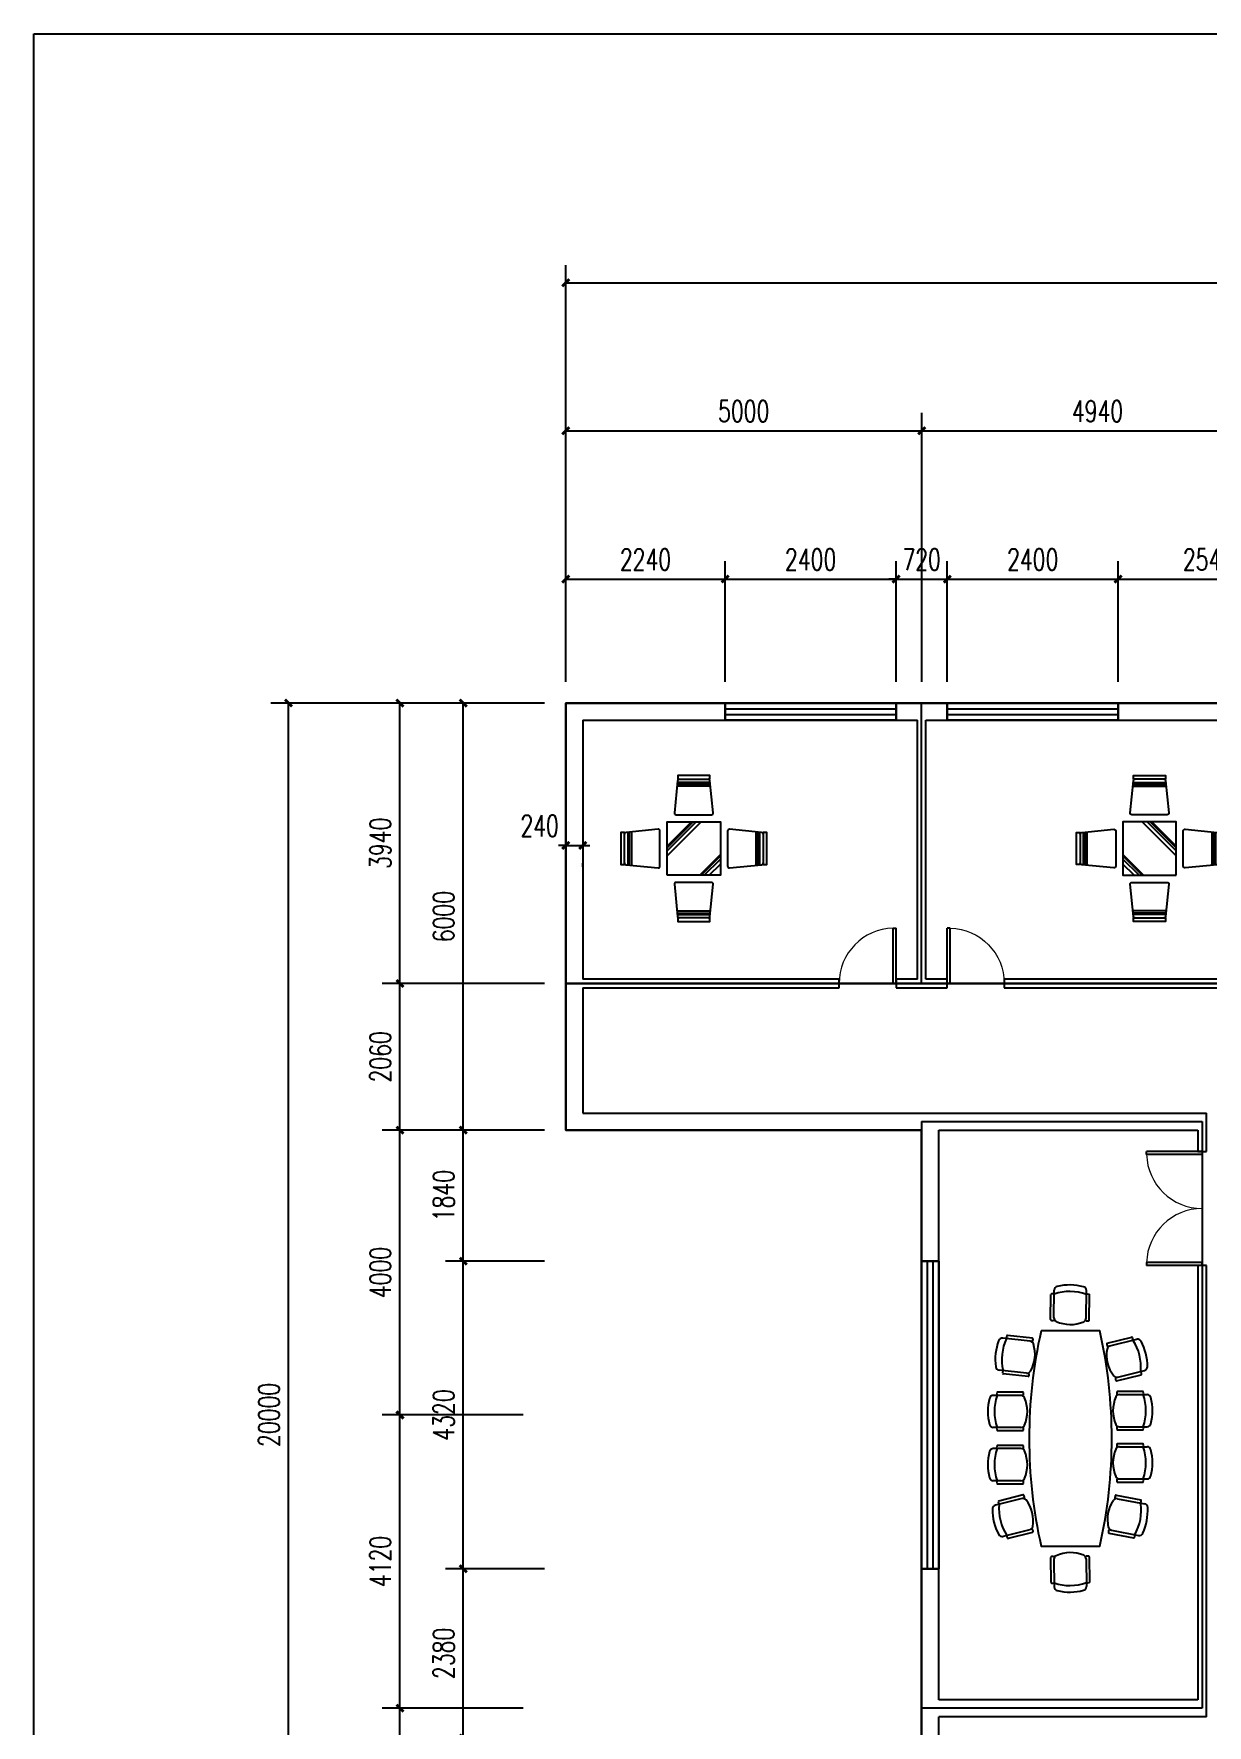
# Model space of a CAD drawing. Extents: x -76502 to 88679, y -12865 to 57615.
# Drawn here: x 17039 to 33523, y 33856 to 57615 of the extents above; entities that cross this region are included whole.
import ezdxf

# ---------------------------------------------------------------- set-up
doc = ezdxf.new("R2010")
doc.units = 0
doc.header["$LTSCALE"] = 1000
doc.header["$MEASUREMENT"] = 0
for name, color, linetype in [('edge', 180, 'Continuous'), ('GTV3_FOOTPRINT', 7, 'Continuous'), ('GTV3_OPENING', 7, 'Continuous'), ('GTV3_ZONE', 7, 'Continuous'), ('LVTRY', 6, 'Continuous'), ('PUB_DIM', 3, 'Continuous'), ('WALL', 9, 'Continuous'), ('WINDOW', 4, 'Continuous')]:
    doc.layers.add(name, color=color, linetype=linetype)
doc.styles.add('_TCH_DIM_T3', font='SIMPLEX', dxfattribs={"width": 0.705882, "bigfont": 'GBCBIG'})
doc.dimstyles.new('_TCH_ARCH&&100', dxfattribs={"dimtxt": 297.5, "dimasz": 100, "dimexe": 250, "dimexo": 300, "dimgap": 126.25, "dimtad": 1, "dimdec": 0, "dimtxsty": '_TCH_DIM_T3', "dimblk": 'ARCHTICK', "dimcen": 2.5, "dimclrt": 7, "dimazin": 2, "dimtfac": 1, "dimtdec": 0, "dimtix": 1, "dimtmove": 2, "dimatfit": 3, "dimfxl": 100})

# ---------------------------------------------------------------- blocks, each defined once
blk = doc.blocks.new('_ArchTick')
at = {"color": 0, "linetype": 'ByBlock', "const_width": 0.4}
blk.add_lwpolyline([(-0.5, -0.5), (0.5, 0.5)], dxfattribs=at)
blk = doc.blocks.new('*D204')
at = {"layer": 'Defpoints', "color": 0, "transparency": 16777216}
for p in [(23072, 48214), (24512, 48214), (24512, 42214)]:
    blk.add_point(p, dxfattribs=at)
at = {"layer": 'PUB_DIM', "color": 0, "lineweight": -2, "transparency": 16777216}
for p, q in [((24212, 48214), (22822, 48214)), ((23072, 42214), (23072, 48214)), ((24212, 42214), (22822, 42214))]:
    blk.add_line(p, q, dxfattribs=at)
at = {"layer": 'PUB_DIM', "color": 0, "lineweight": -2, "transparency": 16777216, "xscale": 100, "yscale": 100, "zscale": 100}
for p, rotation in [((23072, 48214), 90), ((23072, 42214), 270)]:
    blk.add_blockref('_ArchTick', p, dxfattribs=dict(at, rotation=rotation))
at = {"layer": 'PUB_DIM', "color": 7, "transparency": 16777216, "insert": (22797, 45214), "char_height": 297.5, "attachment_point": 5, "rotation": 90, "style": '_TCH_DIM_T3'}
blk.add_mtext('\\A1;6000', dxfattribs=at)
blk = doc.blocks.new('*D205')
at = {"layer": 'Defpoints', "color": 0, "transparency": 16777216}
for p in [(23072, 42214), (24512, 42214), (24512, 40373)]:
    blk.add_point(p, dxfattribs=at)
at = {"layer": 'PUB_DIM', "color": 0, "lineweight": -2, "transparency": 16777216}
for p, q in [((24212, 42214), (22822, 42214)), ((23072, 40373), (23072, 42214)), ((24212, 40373), (22822, 40373))]:
    blk.add_line(p, q, dxfattribs=at)
at = {"layer": 'PUB_DIM', "color": 0, "lineweight": -2, "transparency": 16777216, "xscale": 100, "yscale": 100, "zscale": 100}
for p, rotation in [((23072, 42214), 90), ((23072, 40373), 270)]:
    blk.add_blockref('_ArchTick', p, dxfattribs=dict(at, rotation=rotation))
at = {"layer": 'PUB_DIM', "color": 7, "transparency": 16777216, "insert": (22797, 41294), "char_height": 297.5, "attachment_point": 5, "rotation": 90, "style": '_TCH_DIM_T3'}
blk.add_mtext('\\A1;1840', dxfattribs=at)
blk = doc.blocks.new('*D206')
at = {"layer": 'Defpoints', "color": 0, "transparency": 16777216}
for p in [(23072, 40373), (24512, 40373), (24512, 36053)]:
    blk.add_point(p, dxfattribs=at)
at = {"layer": 'PUB_DIM', "color": 0, "lineweight": -2, "transparency": 16777216}
for p, q in [((24212, 40373), (22822, 40373)), ((23072, 36053), (23072, 40373)), ((24212, 36053), (22822, 36053))]:
    blk.add_line(p, q, dxfattribs=at)
at = {"layer": 'PUB_DIM', "color": 0, "lineweight": -2, "transparency": 16777216, "xscale": 100, "yscale": 100, "zscale": 100}
for p, rotation in [((23072, 40373), 90), ((23072, 36053), 270)]:
    blk.add_blockref('_ArchTick', p, dxfattribs=dict(at, rotation=rotation))
at = {"layer": 'PUB_DIM', "color": 7, "transparency": 16777216, "insert": (22797, 38213), "char_height": 297.5, "attachment_point": 5, "rotation": 90, "style": '_TCH_DIM_T3'}
blk.add_mtext('\\A1;4320', dxfattribs=at)
blk = doc.blocks.new('*D207')
at = {"layer": 'Defpoints', "color": 0, "transparency": 16777216}
for p in [(23072, 36053), (24512, 36053), (24512, 33674)]:
    blk.add_point(p, dxfattribs=at)
at = {"layer": 'PUB_DIM', "color": 0, "lineweight": -2, "transparency": 16777216}
for p, q in [((24212, 36053), (22822, 36053)), ((23072, 33674), (23072, 36053)), ((24212, 33674), (22822, 33674))]:
    blk.add_line(p, q, dxfattribs=at)
at = {"layer": 'PUB_DIM', "color": 0, "lineweight": -2, "transparency": 16777216, "xscale": 100, "yscale": 100, "zscale": 100}
for p, rotation in [((23072, 36053), 90), ((23072, 33674), 270)]:
    blk.add_blockref('_ArchTick', p, dxfattribs=dict(at, rotation=rotation))
at = {"layer": 'PUB_DIM', "color": 7, "transparency": 16777216, "insert": (22797, 34864), "char_height": 297.5, "attachment_point": 5, "rotation": 90, "style": '_TCH_DIM_T3'}
blk.add_mtext('\\A1;2380', dxfattribs=at)
blk = doc.blocks.new('*D220')
at = {"layer": 'Defpoints', "color": 0, "transparency": 16777216}
for p in [(20617, 48214), (24512, 48214), (24512, 28214)]:
    blk.add_point(p, dxfattribs=at)
at = {"layer": 'PUB_DIM', "color": 0, "lineweight": -2, "transparency": 16777216}
for p, q in [((24212, 48214), (20367, 48214)), ((20617, 28214), (20617, 48214)), ((24212, 28214), (20367, 28214))]:
    blk.add_line(p, q, dxfattribs=at)
at = {"layer": 'PUB_DIM', "color": 0, "lineweight": -2, "transparency": 16777216, "xscale": 100, "yscale": 100, "zscale": 100}
for p, rotation in [((20617, 48214), 90), ((20617, 28214), 270)]:
    blk.add_blockref('_ArchTick', p, dxfattribs=dict(at, rotation=rotation))
at = {"layer": 'PUB_DIM', "color": 7, "transparency": 16777216, "insert": (20342, 38214), "char_height": 297.5, "attachment_point": 5, "rotation": 90, "style": '_TCH_DIM_T3'}
blk.add_mtext('\\A1;20000', dxfattribs=at)
blk = doc.blocks.new('*D221')
at = {"layer": 'Defpoints', "color": 0, "transparency": 16777216}
for p in [(22183, 42214), (24212, 42214), (24212, 38213)]:
    blk.add_point(p, dxfattribs=at)
at = {"layer": 'PUB_DIM', "color": 0, "lineweight": -2, "transparency": 16777216}
for p, q in [((23912, 42214), (21933, 42214)), ((22183, 38213), (22183, 42214)), ((23912, 38213), (21933, 38213))]:
    blk.add_line(p, q, dxfattribs=at)
at = {"layer": 'PUB_DIM', "color": 0, "lineweight": -2, "transparency": 16777216, "xscale": 100, "yscale": 100, "zscale": 100}
for p, rotation in [((22183, 42214), 90), ((22183, 38213), 270)]:
    blk.add_blockref('_ArchTick', p, dxfattribs=dict(at, rotation=rotation))
at = {"layer": 'PUB_DIM', "color": 7, "transparency": 16777216, "insert": (21908, 40214), "char_height": 297.5, "attachment_point": 5, "rotation": 90, "style": '_TCH_DIM_T3'}
blk.add_mtext('\\A1;4000', dxfattribs=at)
blk = doc.blocks.new('*D222')
at = {"layer": 'Defpoints', "color": 0, "transparency": 16777216}
for p in [(22183, 38213), (24212, 38213), (24212, 34094)]:
    blk.add_point(p, dxfattribs=at)
at = {"layer": 'PUB_DIM', "color": 0, "lineweight": -2, "transparency": 16777216}
for p, q in [((23912, 38213), (21933, 38213)), ((22183, 34094), (22183, 38213)), ((23912, 34094), (21933, 34094))]:
    blk.add_line(p, q, dxfattribs=at)
at = {"layer": 'PUB_DIM', "color": 0, "lineweight": -2, "transparency": 16777216, "xscale": 100, "yscale": 100, "zscale": 100}
for p, rotation in [((22183, 38213), 90), ((22183, 34094), 270)]:
    blk.add_blockref('_ArchTick', p, dxfattribs=dict(at, rotation=rotation))
at = {"layer": 'PUB_DIM', "color": 7, "transparency": 16777216, "insert": (21908, 36154), "char_height": 297.5, "attachment_point": 5, "rotation": 90, "style": '_TCH_DIM_T3'}
blk.add_mtext('\\A1;4120', dxfattribs=at)
blk = doc.blocks.new('*D223')
at = {"layer": 'Defpoints', "color": 0, "transparency": 16777216}
for p in [(22183, 34094), (24212, 34094), (24212, 32154)]:
    blk.add_point(p, dxfattribs=at)
at = {"layer": 'PUB_DIM', "color": 0, "lineweight": -2, "transparency": 16777216}
for p, q in [((23912, 34094), (21933, 34094)), ((22183, 32154), (22183, 34094)), ((23912, 32154), (21933, 32154))]:
    blk.add_line(p, q, dxfattribs=at)
at = {"layer": 'PUB_DIM', "color": 0, "lineweight": -2, "transparency": 16777216, "xscale": 100, "yscale": 100, "zscale": 100}
for p, rotation in [((22183, 34094), 90), ((22183, 32154), 270)]:
    blk.add_blockref('_ArchTick', p, dxfattribs=dict(at, rotation=rotation))
at = {"layer": 'PUB_DIM', "color": 7, "transparency": 16777216, "insert": (21908, 33124), "char_height": 297.5, "attachment_point": 5, "rotation": 90, "style": '_TCH_DIM_T3'}
blk.add_mtext('\\A1;1940', dxfattribs=at)
blk = doc.blocks.new('*D225')
at = {"layer": 'Defpoints', "color": 0, "transparency": 16777216}
for p in [(22183, 48214), (24512, 48214), (24512, 44274)]:
    blk.add_point(p, dxfattribs=at)
at = {"layer": 'PUB_DIM', "color": 0, "lineweight": -2, "transparency": 16777216}
for p, q in [((24212, 48214), (21933, 48214)), ((22183, 44274), (22183, 48214)), ((24212, 44274), (21933, 44274))]:
    blk.add_line(p, q, dxfattribs=at)
at = {"layer": 'PUB_DIM', "color": 0, "lineweight": -2, "transparency": 16777216, "xscale": 100, "yscale": 100, "zscale": 100}
for p, rotation in [((22183, 48214), 90), ((22183, 44274), 270)]:
    blk.add_blockref('_ArchTick', p, dxfattribs=dict(at, rotation=rotation))
at = {"layer": 'PUB_DIM', "color": 7, "transparency": 16777216, "insert": (21908, 46244), "char_height": 297.5, "attachment_point": 5, "rotation": 90, "style": '_TCH_DIM_T3'}
blk.add_mtext('\\A1;3940', dxfattribs=at)
blk = doc.blocks.new('*D226')
at = {"layer": 'Defpoints', "color": 0, "transparency": 16777216}
for p in [(22183, 44274), (24512, 44274), (24512, 42214)]:
    blk.add_point(p, dxfattribs=at)
at = {"layer": 'PUB_DIM', "color": 0, "lineweight": -2, "transparency": 16777216}
for p, q in [((24212, 44274), (21933, 44274)), ((22183, 42214), (22183, 44274)), ((24212, 42214), (21933, 42214))]:
    blk.add_line(p, q, dxfattribs=at)
at = {"layer": 'PUB_DIM', "color": 0, "lineweight": -2, "transparency": 16777216, "xscale": 100, "yscale": 100, "zscale": 100}
for p, rotation in [((22183, 44274), 90), ((22183, 42214), 270)]:
    blk.add_blockref('_ArchTick', p, dxfattribs=dict(at, rotation=rotation))
at = {"layer": 'PUB_DIM', "color": 7, "transparency": 16777216, "insert": (21908, 43244), "char_height": 297.5, "attachment_point": 5, "rotation": 90, "style": '_TCH_DIM_T3'}
blk.add_mtext('\\A1;2060', dxfattribs=at)
blk = doc.blocks.new('*D227')
at = {"layer": 'Defpoints', "color": 0, "transparency": 16777216}
for p in [(24512, 46214), (24752, 46214), (24752, 46214)]:
    blk.add_point(p, dxfattribs=at)
at = {"layer": 'PUB_DIM', "color": 0, "lineweight": -2, "transparency": 16777216}
for p, q in [((24512, 46514), (24512, 46464)), ((24512, 46214), (24412, 46214)), ((24512, 46214), (24752, 46214)), ((24752, 46214), (24852, 46214)), ((24752, 45914), (24752, 45964))]:
    blk.add_line(p, q, dxfattribs=at)
at = {"layer": 'PUB_DIM', "color": 0, "lineweight": -2, "transparency": 16777216, "xscale": 100, "yscale": 100, "zscale": 100}
blk.add_blockref('_ArchTick', (24512, 46214), dxfattribs=at)
at = {"layer": 'PUB_DIM', "color": 0, "lineweight": -2, "transparency": 16777216, "xscale": 100, "yscale": 100, "zscale": 100, "rotation": 180}
blk.add_blockref('_ArchTick', (24752, 46214), dxfattribs=at)
at = {"layer": 'PUB_DIM', "color": 7, "transparency": 16777216, "insert": (24145, 46489), "char_height": 297.5, "attachment_point": 5, "style": '_TCH_DIM_T3'}
blk.add_mtext('\\A1;240', dxfattribs=at)
blk = doc.blocks.new('*D228')
at = {"layer": 'Defpoints', "color": 0, "transparency": 16777216}
for p in [(49512, 54116), (24512, 48214), (49512, 48214)]:
    blk.add_point(p, dxfattribs=at)
at = {"layer": 'PUB_DIM', "color": 0, "lineweight": -2, "transparency": 16777216}
for p, q in [((24512, 48514), (24512, 54366)), ((49512, 48514), (49512, 54366)), ((24512, 54116), (49512, 54116))]:
    blk.add_line(p, q, dxfattribs=at)
at = {"layer": 'PUB_DIM', "color": 0, "lineweight": -2, "transparency": 16777216, "xscale": 100, "yscale": 100, "zscale": 100, "rotation": 180}
blk.add_blockref('_ArchTick', (24512, 54116), dxfattribs=at)
at = {"layer": 'PUB_DIM', "color": 0, "lineweight": -2, "transparency": 16777216, "xscale": 100, "yscale": 100, "zscale": 100}
blk.add_blockref('_ArchTick', (49512, 54116), dxfattribs=at)
at = {"layer": 'PUB_DIM', "color": 7, "transparency": 16777216, "insert": (37012, 54391), "char_height": 297.5, "attachment_point": 5, "style": '_TCH_DIM_T3'}
blk.add_mtext('\\A1;25000', dxfattribs=at)
blk = doc.blocks.new('*D230')
at = {"layer": 'Defpoints', "color": 0, "transparency": 16777216}
for p in [(29512, 52039), (24512, 48214), (29512, 48214)]:
    blk.add_point(p, dxfattribs=at)
at = {"layer": 'PUB_DIM', "color": 0, "lineweight": -2, "transparency": 16777216}
for p, q in [((24512, 48514), (24512, 52289)), ((29512, 48514), (29512, 52289)), ((24512, 52039), (29512, 52039))]:
    blk.add_line(p, q, dxfattribs=at)
at = {"layer": 'PUB_DIM', "color": 0, "lineweight": -2, "transparency": 16777216, "xscale": 100, "yscale": 100, "zscale": 100, "rotation": 180}
blk.add_blockref('_ArchTick', (24512, 52039), dxfattribs=at)
at = {"layer": 'PUB_DIM', "color": 0, "lineweight": -2, "transparency": 16777216, "xscale": 100, "yscale": 100, "zscale": 100}
blk.add_blockref('_ArchTick', (29512, 52039), dxfattribs=at)
at = {"layer": 'PUB_DIM', "color": 7, "transparency": 16777216, "insert": (27012, 52314), "char_height": 297.5, "attachment_point": 5, "style": '_TCH_DIM_T3'}
blk.add_mtext('\\A1;5000', dxfattribs=at)
blk = doc.blocks.new('*D231')
at = {"layer": 'Defpoints', "color": 0, "transparency": 16777216}
for p in [(34452, 52039), (29512, 48214), (34452, 48214)]:
    blk.add_point(p, dxfattribs=at)
at = {"layer": 'PUB_DIM', "color": 0, "lineweight": -2, "transparency": 16777216}
for p, q in [((29512, 48514), (29512, 52289)), ((34452, 48514), (34452, 52289)), ((29512, 52039), (34452, 52039))]:
    blk.add_line(p, q, dxfattribs=at)
at = {"layer": 'PUB_DIM', "color": 0, "lineweight": -2, "transparency": 16777216, "xscale": 100, "yscale": 100, "zscale": 100, "rotation": 180}
blk.add_blockref('_ArchTick', (29512, 52039), dxfattribs=at)
at = {"layer": 'PUB_DIM', "color": 0, "lineweight": -2, "transparency": 16777216, "xscale": 100, "yscale": 100, "zscale": 100}
blk.add_blockref('_ArchTick', (34452, 52039), dxfattribs=at)
at = {"layer": 'PUB_DIM', "color": 7, "transparency": 16777216, "insert": (31982, 52314), "char_height": 297.5, "attachment_point": 5, "style": '_TCH_DIM_T3'}
blk.add_mtext('\\A1;4940', dxfattribs=at)
blk = doc.blocks.new('*D234')
at = {"layer": 'Defpoints', "color": 0, "transparency": 16777216}
for p in [(26752, 49955), (24512, 48214), (26752, 48214)]:
    blk.add_point(p, dxfattribs=at)
at = {"layer": 'PUB_DIM', "color": 0, "lineweight": -2, "transparency": 16777216}
for p, q in [((24512, 48514), (24512, 50205)), ((26752, 48514), (26752, 50205)), ((24512, 49955), (26752, 49955))]:
    blk.add_line(p, q, dxfattribs=at)
at = {"layer": 'PUB_DIM', "color": 0, "lineweight": -2, "transparency": 16777216, "xscale": 100, "yscale": 100, "zscale": 100, "rotation": 180}
blk.add_blockref('_ArchTick', (24512, 49955), dxfattribs=at)
at = {"layer": 'PUB_DIM', "color": 0, "lineweight": -2, "transparency": 16777216, "xscale": 100, "yscale": 100, "zscale": 100}
blk.add_blockref('_ArchTick', (26752, 49955), dxfattribs=at)
at = {"layer": 'PUB_DIM', "color": 7, "transparency": 16777216, "insert": (25632, 50230), "char_height": 297.5, "attachment_point": 5, "style": '_TCH_DIM_T3'}
blk.add_mtext('\\A1;2240', dxfattribs=at)
blk = doc.blocks.new('*D235')
at = {"layer": 'Defpoints', "color": 0, "transparency": 16777216}
for p in [(29152, 49955), (26752, 48214), (29152, 48214)]:
    blk.add_point(p, dxfattribs=at)
at = {"layer": 'PUB_DIM', "color": 0, "lineweight": -2, "transparency": 16777216}
for p, q in [((26752, 48514), (26752, 50205)), ((29152, 48514), (29152, 50205)), ((26752, 49955), (29152, 49955))]:
    blk.add_line(p, q, dxfattribs=at)
at = {"layer": 'PUB_DIM', "color": 0, "lineweight": -2, "transparency": 16777216, "xscale": 100, "yscale": 100, "zscale": 100, "rotation": 180}
blk.add_blockref('_ArchTick', (26752, 49955), dxfattribs=at)
at = {"layer": 'PUB_DIM', "color": 0, "lineweight": -2, "transparency": 16777216, "xscale": 100, "yscale": 100, "zscale": 100}
blk.add_blockref('_ArchTick', (29152, 49955), dxfattribs=at)
at = {"layer": 'PUB_DIM', "color": 7, "transparency": 16777216, "insert": (27952, 50230), "char_height": 297.5, "attachment_point": 5, "style": '_TCH_DIM_T3'}
blk.add_mtext('\\A1;2400', dxfattribs=at)
blk = doc.blocks.new('*D236')
at = {"layer": 'Defpoints', "color": 0, "transparency": 16777216}
for p in [(29872, 49955), (29152, 48214), (29872, 48214)]:
    blk.add_point(p, dxfattribs=at)
at = {"layer": 'PUB_DIM', "color": 0, "lineweight": -2, "transparency": 16777216}
for p, q in [((29152, 48514), (29152, 50205)), ((29872, 48514), (29872, 50205)), ((29152, 49955), (29052, 49955)), ((29152, 49955), (29872, 49955)), ((29872, 49955), (29972, 49955))]:
    blk.add_line(p, q, dxfattribs=at)
at = {"layer": 'PUB_DIM', "color": 0, "lineweight": -2, "transparency": 16777216, "xscale": 100, "yscale": 100, "zscale": 100}
blk.add_blockref('_ArchTick', (29152, 49955), dxfattribs=at)
at = {"layer": 'PUB_DIM', "color": 0, "lineweight": -2, "transparency": 16777216, "xscale": 100, "yscale": 100, "zscale": 100, "rotation": 180}
blk.add_blockref('_ArchTick', (29872, 49955), dxfattribs=at)
at = {"layer": 'PUB_DIM', "color": 7, "transparency": 16777216, "insert": (29512, 50230), "char_height": 297.5, "attachment_point": 5, "style": '_TCH_DIM_T3'}
blk.add_mtext('\\A1;720', dxfattribs=at)
blk = doc.blocks.new('*D237')
at = {"layer": 'Defpoints', "color": 0, "transparency": 16777216}
for p in [(32272, 49955), (29872, 48214), (32272, 48214)]:
    blk.add_point(p, dxfattribs=at)
at = {"layer": 'PUB_DIM', "color": 0, "lineweight": -2, "transparency": 16777216}
for p, q in [((29872, 48514), (29872, 50205)), ((32272, 48514), (32272, 50205)), ((29872, 49955), (32272, 49955))]:
    blk.add_line(p, q, dxfattribs=at)
at = {"layer": 'PUB_DIM', "color": 0, "lineweight": -2, "transparency": 16777216, "xscale": 100, "yscale": 100, "zscale": 100, "rotation": 180}
blk.add_blockref('_ArchTick', (29872, 49955), dxfattribs=at)
at = {"layer": 'PUB_DIM', "color": 0, "lineweight": -2, "transparency": 16777216, "xscale": 100, "yscale": 100, "zscale": 100}
blk.add_blockref('_ArchTick', (32272, 49955), dxfattribs=at)
at = {"layer": 'PUB_DIM', "color": 7, "transparency": 16777216, "insert": (31072, 50230), "char_height": 297.5, "attachment_point": 5, "style": '_TCH_DIM_T3'}
blk.add_mtext('\\A1;2400', dxfattribs=at)
blk = doc.blocks.new('*D238')
at = {"layer": 'Defpoints', "color": 0, "transparency": 16777216}
for p in [(34812, 49955), (32272, 48214), (34812, 48214)]:
    blk.add_point(p, dxfattribs=at)
at = {"layer": 'PUB_DIM', "color": 0, "lineweight": -2, "transparency": 16777216}
for p, q in [((32272, 48514), (32272, 50205)), ((34812, 48514), (34812, 50205)), ((32272, 49955), (34812, 49955))]:
    blk.add_line(p, q, dxfattribs=at)
at = {"layer": 'PUB_DIM', "color": 0, "lineweight": -2, "transparency": 16777216, "xscale": 100, "yscale": 100, "zscale": 100, "rotation": 180}
blk.add_blockref('_ArchTick', (32272, 49955), dxfattribs=at)
at = {"layer": 'PUB_DIM', "color": 0, "lineweight": -2, "transparency": 16777216, "xscale": 100, "yscale": 100, "zscale": 100}
blk.add_blockref('_ArchTick', (34812, 49955), dxfattribs=at)
at = {"layer": 'PUB_DIM', "color": 7, "transparency": 16777216, "insert": (33542, 50230), "char_height": 297.5, "attachment_point": 5, "style": '_TCH_DIM_T3'}
blk.add_mtext('\\A1;2540', dxfattribs=at)
blk = doc.blocks.new('$DorLib2D$00000001')
for p, q in [((0.45, 0.975), (0.5, 0.975)), ((0.45, 0), (0.45, 0.975)), ((0.5, 0), (0.5, 0.975)), ((0.5, 0), (0.45, 0))]:
    blk.add_line(p, q)
at = {"lineweight": 13}
blk.add_arc((0.475, 0), 0.975, 91.4693, 180, dxfattribs=at)
blk = doc.blocks.new('$DorLib2D$00000002')
for p, q in [((-0.5, 0), (-0.5, 0.4875)), ((-0.475, 0.4875), (-0.5, 0.4875)), ((-0.475, 0), (-0.475, 0.4875)), ((0.475, 0), (0.475, 0.4875)), ((0.475, 0.4875), (0.5, 0.4875)), ((0.5, 0), (0.5, 0.4875)), ((-0.5, 0), (-0.475, 0)), ((0.5, 0), (0.475, 0))]:
    blk.add_line(p, q)
at = {"lineweight": 13}
for centre, start, end in [((-0.4875, 0), 0, 88.53072), ((0.4875, 0), 91.46928, 180)]:
    blk.add_arc(centre, 0.4875, start, end, dxfattribs=at)
blk = doc.blocks.new('$TCHSYS$WIN2D')
for p, q in [((-0.5, 0.5), (0.5, 0.5)), ((-0.5, 0.5), (-0.5, -0.5)), ((0.5, 0.5), (0.5, -0.5)), ((0.5, 0.1667), (-0.5, 0.1667)), ((0.5, -0.1667), (-0.5, -0.1667)), ((-0.5, -0.5), (0.5, -0.5))]:
    blk.add_line(p, q)
blk = doc.blocks.new('$plan$00002654')
for p, q in [((-844, 675, 0), (-938, 1051, 0)), ((-792, 660, 0), (-878, 1003, 0)), ((-639, 665, 0), (-639, 1019, 0)), ((-594, 692, 0), (-594, 1080, 0)), ((-142, 692, 0), (-142, 1080, 0)), ((-96, 665, 0), (-96, 1019, 0)), ((109, 665, 0), (109, 1019, 0)), ((155, 692, 0), (155, 1080, 0)), ((606, 692, 0), (606, 1080, 0)), ((652, 665, 0), (652, 1019, 0)), ((918, 613, 0), (960, 998, 0)), ((-1319, 528, 0), (-1405, 871, 0)), ((-1282, 566, 0), (-1375, 942, 0)), ((869, 591, 0), (908, 942, 0)), ((1366, 563, 0), (1409, 948, 0)), ((1409, 531, 0), (1448, 882, 0)), ((-1670, 275, 0), (-2023, 270, 0)), ((1670, 275, 0), (2023, 270, 0)), ((-1697, 228, 0), (-2084, 223, 0)), ((1697, 228, 0), (2084, 223, 0)), ((-1690, -223, 0), (-2078, -228, 0)), ((1690, -223, 0), (2078, -228, 0)), ((-1662, -268, 0), (-2016, -273, 0)), ((1662, -268, 0), (2016, -273, 0)), ((-1329, -544, 0), (-1394, -892, 0)), ((-1289, -580, 0), (-1361, -960, 0)), ((-845, -663, 0), (-917, -1044, 0)), ((-795, -644, 0), (-861, -992, 0)), ((-614, -665, 0), (-614, -1019, 0)), ((-568, -692, 0), (-568, -1080, 0)), ((-116, -692, 0), (-116, -1080, 0)), ((-70, -665, 0), (-70, -1019, 0)), ((120, -665, 0), (120, -1019, 0)), ((166, -692, 0), (166, -1080, 0)), ((617, -692, 0), (617, -1080, 0)), ((663, -665, 0), (663, -1019, 0)), ((811, -653, 0), (896, -996, 0)), ((862, -668, 0), (956, -1044, 0)), ((1300, -559, 0), (1394, -935, 0)), ((1338, -521, 0), (1423, -864, 0))]:
    blk.add_line(p, q)
at = {"elevation": 0}
blk.add_lwpolyline([(1513, 408, 0.111111), (-1513, 408), (-1513, -417, 0.111111), (1513, -417)], format="xyb", close=True, dxfattribs=at)
for centre, radius, start, end in [((-1322, 955, 0), 55, 117.9642, 194.0272), ((-990, 329, 0), 672, 84.4034, 123.651), ((-990, 329, 0), 764, 90.0902, 117.9642), ((-991, 1038, 0), 55, 14.0272, 90.0902), ((-889, 951, 0), 59, 88.0127, 126.8804), ((-887, 1001, 0), 9.17, 14.0272, 88.0127), ((-630, 1019, 0), 9.17, 106.0145, 180), ((-616, 971, 0), 59, 67.1468, 106.0145), ((-539, 1080, 0), 55, 103.937, 180), ((-368, 392, 0), 672, 70.3762, 109.6238), ((-368, 392, 0), 764, 76.063, 103.937), ((-197, 1080, 0), 55, 0, 76.063), ((-119, 971, 0), 59, 73.9855, 112.8532), ((-105, 1019, 0), 9.17, 0, 73.9855), ((118, 1019, 0), 9.17, 106.0145, 180), ((132, 971, 0), 59, 67.1468, 106.0145), ((210, 1080, 0), 55, 103.937, 180), ((380, 392, 0), 672, 70.3762, 109.6238), ((380, 392, 0), 764, 76.063, 103.937), ((551, 1080, 0), 55, 0, 76.063), ((629, 971, 0), 59, 73.9855, 112.8532), ((643, 1019, 0), 9.17, 0, 73.9855), ((926, 892, 0), 59, 60.8108, 99.6786), ((1109, 289, 0), 672, 64.0403, 103.2878), ((1015, 992, 0), 55, 97.601, 173.664), ((1109, 289, 0), 764, 69.727, 97.601), ((1354, 954, 0), 55, 353.664, 69.727), ((-1396, 874, 0), 9.17, 120.0417, 194.0272), ((-1371, 830, 0), 59, 81.174, 120.0417), ((917, 941, 0), 9.17, 99.6786, 173.664), ((1420, 837, 0), 59, 67.6495, 106.5173), ((1439, 883, 0), 9.17, 353.664, 67.6495), ((-1310, 530, 0), 9.17, 194.0272, 268.0127), ((-1309, 580, 0), 59, 268.0127, 316.3474), ((-1228, 579, 0), 55, 194.0272, 259.8782), ((-1155, 990, 0), 472, 259.8782, 308.1762), ((-897, 662, 0), 55, 308.1762, 14.0272), ((-826, 701, 0), 59, 251.707, 300.0417), ((-801, 658, 0), 9.17, 300.0417, 14.0272), ((-630, 665, 0), 9.17, 180, 253.9855), ((-616, 713, 0), 59, 253.9855, 302.3202), ((-539, 692, 0), 55, 180, 245.851), ((-368, 1073, 0), 472, 245.851, 294.149), ((-197, 692, 0), 55, 294.149, 0), ((-119, 713, 0), 59, 237.6798, 286.0145), ((-105, 665, 0), 9.17, 286.0145, 0), ((118, 665, 0), 9.17, 180, 253.9855), ((132, 713, 0), 59, 253.9855, 302.3202), ((210, 692, 0), 55, 180, 245.851), ((380, 1073, 0), 472, 245.851, 294.149), ((551, 692, 0), 55, 294.149, 0), ((629, 713, 0), 59, 237.6798, 286.0145), ((643, 665, 0), 9.17, 286.0145, 0), ((878, 590, 0), 9.17, 173.664, 247.6495), ((897, 636, 0), 59, 247.6495, 295.9842), ((972, 607, 0), 55, 173.664, 239.515), ((1184, 966, 0), 472, 239.515, 287.813), ((1312, 569, 0), 55, 287.813, 353.664), ((1391, 581, 0), 59, 231.3438, 279.6786), ((1400, 532, 0), 9.17, 279.6786, 353.664), ((-1975, 247, 0), 59, 164.7793, 203.647), ((-2023, 261, 0), 9.17, 90.7938, 164.7793), ((-1670, 265, 0), 9.17, 16.8083, 90.7938), ((-1717, 251, 0), 59, 328.4736, 16.8083), ((1717, 251, 0), 59, 163.1917, 211.5264), ((1670, 265, 0), 9.17, 89.2062, 163.1917), ((2023, 261, 0), 9.17, 15.2207, 89.2062), ((1975, 247, 0), 59, 336.353, 15.2207), ((-1393, 7, 0), 764, 166.8568, 194.7308), ((-2083, 168, 0), 55, 90.7938, 166.8568), ((-1393, 7, 0), 672, 161.17, 200.4176), ((-1696, 173, 0), 55, 24.9428, 90.7938), ((-2074, -3, 0), 472, 336.6448, 24.9428), ((2074, -3, 0), 472, 155.0572, 203.3552), ((1696, 173, 0), 55, 89.2062, 155.0572), ((1393, 7, 0), 672, 339.5824, 18.83), ((2083, 168, 0), 55, 13.1432, 89.2062), ((1393, 7, 0), 764, 345.2692, 13.1432), ((-2079, -173, 0), 55, 194.7308, 270.7938), ((-1968, -250, 0), 59, 157.9406, 196.8083), ((-1691, -168, 0), 55, 270.7938, 336.6448), ((-1710, -246, 0), 59, 344.7793, 33.114), ((1691, -168, 0), 55, 203.3552, 269.2062), ((1710, -246, 0), 59, 146.886, 195.2207), ((1968, -250, 0), 59, 343.1917, 22.0594), ((2079, -173, 0), 55, 269.2062, 345.2692), ((-2016, -264, 0), 9.17, 196.8083, 270.7938), ((-1662, -259, 0), 9.17, 270.7938, 344.7793), ((1662, -259, 0), 9.17, 195.2207, 269.2062), ((2016, -264, 0), 9.17, 269.2062, 343.1917), ((-1320, -546, 0), 9.17, 95.3403, 169.3258), ((-1315, -595, 0), 59, 47.0056, 95.3403), ((-1235, -590, 0), 55, 103.4748, 169.3258), ((-1138, -995, 0), 472, 55.1768, 103.4748), ((-899, -653, 0), 55, 349.3258, 55.1768), ((-827, -687, 0), 59, 63.3113, 111.646), ((-804, -643, 0), 9.17, 349.3258, 63.3113), ((-604, -665, 0), 9.17, 106.0145, 180), ((-591, -713, 0), 59, 57.6798, 106.0145), ((-513, -692, 0), 55, 114.149, 180), ((-342, -1073, 0), 472, 65.851, 114.149), ((-171, -692, 0), 55, 0, 65.851), ((-93, -713, 0), 59, 73.9855, 122.3202), ((-80, -665, 0), 9.17, 0, 73.9855), ((129, -665, 0), 9.17, 106.0145, 180), ((143, -713, 0), 59, 57.6798, 106.0145), ((221, -692, 0), 55, 114.149, 180), ((391, -1073, 0), 472, 65.851, 114.149), ((562, -692, 0), 55, 0, 65.851), ((640, -713, 0), 59, 73.9855, 122.3202), ((654, -665, 0), 9.17, 0, 73.9855), ((820, -650, 0), 9.17, 120.0417, 194.0271), ((844, -694, 0), 59, 71.7069, 120.0417), ((915, -655, 0), 55, 128.1762, 194.0271), ((1173, -983, 0), 472, 79.8781, 128.1762), ((1246, -572, 0), 55, 14.0271, 79.8781), ((1327, -573, 0), 59, 88.0126, 136.3473), ((1329, -523, 0), 9.17, 14.0271, 88.0126), ((-1385, -893, 0), 9.17, 169.3258, 243.3113), ((-1363, -849, 0), 59, 243.3113, 282.179), ((-1012, -326, 0), 672, 239.702, 278.9496), ((1008, -322, 0), 672, 264.4034, 303.6509), ((1340, -948, 0), 55, 297.9641, 14.0271), ((1389, -823, 0), 59, 261.1739, 300.0417), ((1414, -866, 0), 9.17, 300.0417, 14.0271), ((-1307, -970, 0), 55, 169.3258, 245.3888), ((-1012, -326, 0), 764, 245.3888, 273.2628), ((-971, -1034, 0), 55, 273.2628, 349.3258), ((-874, -941, 0), 59, 236.4726, 275.3403), ((-870, -990, 0), 9.17, 275.3403, 349.3258), ((-604, -1019, 0), 9.17, 180, 253.9855), ((-591, -971, 0), 59, 253.9855, 292.8532), ((-342, -392, 0), 672, 250.3762, 289.6238), ((-513, -1080, 0), 55, 180, 256.063), ((-342, -392, 0), 764, 256.063, 283.937), ((-171, -1080, 0), 55, 283.937, 0), ((-93, -971, 0), 59, 247.1468, 286.0145), ((-80, -1019, 0), 9.17, 286.0145, 0), ((129, -1019, 0), 9.17, 180, 253.9855), ((143, -971, 0), 59, 253.9855, 292.8532), ((391, -392, 0), 672, 250.3762, 289.6238), ((221, -1080, 0), 55, 180, 256.063), ((391, -392, 0), 764, 256.063, 283.937), ((562, -1080, 0), 55, 283.937, 0), ((640, -971, 0), 59, 247.1468, 286.0145), ((654, -1019, 0), 9.17, 286.0145, 0), ((905, -994, 0), 9.17, 194.0271, 268.0126), ((907, -944, 0), 59, 268.0126, 306.8804), ((1009, -1031, 0), 55, 194.0271, 270.0901), ((1008, -322, 0), 764, 270.0901, 297.9641)]:
    blk.add_arc(centre, radius, start, end)
blk = doc.blocks.new('$plan$00002676')
for p, q in [((-225, 975, 0), (225, 975, 0)), ((235, 876, 0), (-235, 876, 0)), ((232, 906, 0), (-232, 906, 0)), ((230, 926, 0), (-230, 926, 0)), ((-375, 11, 0), (-11, 375, 0)), ((-375, -31, 0), (31, 375, 0)), ((-375, -102, 0), (102, 375, 0)), ((-375, 33, 0), (-33, 375, 0)), ((-975, -225, 0), (-975, 225, 0)), ((-926, 230, 0), (-926, -230, 0)), ((-906, 232, 0), (-906, -232, 0)), ((-876, 235, 0), (-876, -235, 0)), ((876, -235, 0), (876, 235, 0)), ((906, -232, 0), (906, 232, 0)), ((926, -230, 0), (926, 230, 0)), ((975, 225, 0), (975, -225, 0)), ((83, -375, 0), (375, -83, 0)), ((104, -375, 0), (375, -104, 0)), ((147, -375, 0), (375, -147, 0)), ((217, -375, 0), (375, -217, 0)), ((-235, -876, 0), (235, -876, 0)), ((-232, -906, 0), (232, -906, 0)), ((-230, -926, 0), (230, -926, 0)), ((225, -975, 0), (-225, -975, 0))]:
    blk.add_line(p, q)
at = {"elevation": 0}
for points in [[(225, 975), (225, 1025), (-225, 1025), (-225, 975), (-202, 975, 0.385314), (-227, 952), (-272, 500, 0.414214), (-247, 475), (247, 475, 0.443716), (272, 502), (227, 952, 0.385314), (202, 975), (225, 975)], [(-975, 225), (-1025, 225), (-1025, -225), (-975, -225), (-975, -202, 0.385314), (-952, -227), (-500, -272, 0.414214), (-475, -247), (-475, 247, 0.443716), (-502, 272), (-952, 227, 0.385314), (-975, 202), (-975, 225)], [(975, -225), (1025, -225), (1025, 225), (975, 225), (975, 202, 0.385314), (952, 227), (500, 272, 0.414214), (475, 247), (475, -247, 0.443716), (502, -272), (952, -227, 0.385314), (975, -202), (975, -225)], [(-225, -975), (-225, -1025), (225, -1025), (225, -975), (202, -975, 0.385314), (227, -952), (272, -500, 0.414214), (247, -475), (-247, -475, 0.443716), (-272, -502), (-227, -952, 0.385314), (-202, -975), (-225, -975)]]:
    blk.add_lwpolyline(points, format="xyb", close=True, dxfattribs=at)
blk.add_lwpolyline([(-375, -375), (-375, 375), (375, 375), (375, -375)], close=True, dxfattribs=at)

msp = doc.modelspace()

# ---------------------------------------------------------------- linework, layer by layer
at = {"layer": 'edge'}
msp.add_lwpolyline([(17038.9, 57614.5), (57216.4, 57614.5), (57216.4, 18101.7), (17038.9, 18101.7)], close=True, dxfattribs=at)
at = {"layer": 'GTV3_FOOTPRINT'}
msp.add_lwpolyline([(29511.8, 28213.6), (29511.8, 42213.6), (24511.8, 42213.6), (24511.8, 48213.6), (39511.8, 48213.6), (39511.8, 34213.6), (49511.8, 34213.6), (49511.8, 28213.6)], close=True, dxfattribs=at)
at = {"layer": 'GTV3_OPENING'}
for points in [[(26751.8, 47973.6), (29151.8, 47973.6), (29151.8, 48213.6), (26751.8, 48213.6)], [(29871.8, 47973.6), (32271.8, 47973.6), (32271.8, 48213.6), (29871.8, 48213.6)], [(29511.8, 36053.5), (29751.8, 36053.5), (29751.8, 40373.5), (29511.8, 40373.5)]]:
    msp.add_lwpolyline(points, close=True, dxfattribs=at)
at = {"layer": 'GTV3_ZONE'}
for p, q in [((29511.8, 48213.6), (24511.8, 48213.6)), ((24511.8, 48213.6), (24511.8, 44273.6)), ((29511.8, 44273.6), (29511.8, 48213.6)), ((34451.8, 48213.6), (29511.8, 48213.6)), ((35571.8, 44273.6), (24511.8, 44273.6)), ((24511.8, 44273.6), (24511.8, 42213.6)), ((24511.8, 44273.6), (29511.8, 44273.6)), ((29511.8, 44273.6), (34451.8, 44273.6)), ((29511.8, 42333.6), (33451.8, 42333.6)), ((29511.8, 42333.6), (29511.8, 34093.6)), ((33451.8, 42333.6), (33451.8, 34093.6)), ((24511.8, 42213.6), (29511.8, 42213.6)), ((33451.8, 34093.6), (29511.8, 34093.6)), ((29511.8, 34093.6), (29511.8, 32153.6))]:
    msp.add_line(p, q, dxfattribs=at)
at = {"layer": 'WALL'}
for p, q in [((24511.8, 48213.6), (24511.8, 44213.6)), ((26751.8, 48213.6), (24511.8, 48213.6)), ((26751.8, 47973.6), (26751.8, 48213.6)), ((29511.8, 48213.6), (29151.8, 48213.6)), ((29151.8, 48213.6), (29151.8, 47973.6)), ((29871.8, 48213.6), (29511.8, 48213.6)), ((29871.8, 47973.6), (29871.8, 48213.6)), ((34511.8, 48213.6), (32271.8, 48213.6)), ((32271.8, 48213.6), (32271.8, 47973.6)), ((24751.8, 47973.6), (24751.8, 44333.6)), ((24751.8, 47973.6), (26751.8, 47973.6)), ((29151.8, 47973.6), (29451.8, 47973.6)), ((29451.8, 44333.6), (29451.8, 47973.6)), ((29571.8, 47973.6), (29871.8, 47973.6)), ((29571.8, 44333.6), (29571.8, 47973.6)), ((32271.8, 47973.6), (34391.8, 47973.6)), ((24511.8, 44213.6), (24511.8, 42213.6)), ((28351.8, 44333.6), (24751.8, 44333.6)), ((24751.8, 44213.6), (24751.8, 42453.6)), ((24751.8, 44213.6), (28351.8, 44213.6)), ((28351.8, 44213.6), (28351.8, 44333.6)), ((29451.8, 44333.6), (29151.8, 44333.6)), ((29151.8, 44333.6), (29151.8, 44213.6)), ((29151.8, 44213.6), (29511.8, 44213.6)), ((29511.8, 44213.6), (29871.8, 44213.6)), ((29871.8, 44333.6), (29571.8, 44333.6)), ((29871.8, 44213.6), (29871.8, 44333.6)), ((34391.8, 44333.6), (30671.8, 44333.6)), ((30671.8, 44333.6), (30671.8, 44213.6)), ((30671.8, 44213.6), (34511.8, 44213.6)), ((24751.8, 42453.6), (29511.8, 42453.6)), ((29511.8, 42453.6), (33511.8, 42453.6)), ((33511.8, 41913.6), (33511.8, 42453.6)), ((24511.8, 42213.6), (29511.8, 42213.6)), ((29511.8, 42213.6), (29511.8, 40373.5)), ((29751.8, 40373.5), (29751.8, 42213.6)), ((29751.8, 42213.6), (33391.8, 42213.6)), ((33391.8, 42213.6), (33391.8, 41913.6)), ((33391.8, 41913.6), (33511.8, 41913.6)), ((29511.8, 40373.5), (29751.8, 40373.5)), ((33511.8, 40313.6), (33391.8, 40313.6)), ((33391.8, 40313.6), (33391.8, 34213.6)), ((33511.8, 33973.6), (33511.8, 40313.6)), ((29751.8, 36053.5), (29511.8, 36053.5)), ((29511.8, 36053.5), (29511.8, 34213.6)), ((29751.8, 34213.6), (29751.8, 36053.5)), ((29511.8, 34213.6), (29511.8, 33673.6)), ((33391.8, 34213.6), (29751.8, 34213.6)), ((33511.8, 33973.6), (29751.8, 33973.6)), ((29751.8, 33673.6), (29751.8, 33973.6))]:
    msp.add_line(p, q, dxfattribs=at)

# ---------------------------------------------------------------- block references
at = {"layer": 'LVTRY'}
msp.add_blockref('$plan$00002676', (26310.8, 46169.4), dxfattribs=at)
at = {"layer": 'LVTRY', "yscale": -1, "rotation": 180}
msp.add_blockref('$plan$00002676', (32712.8, 46169.4), dxfattribs=at)
at = {"layer": 'LVTRY', "rotation": 90}
msp.add_blockref('$plan$00002654', (31598.2, 37882.3, 0), dxfattribs=at)
at = {"layer": 'WINDOW'}
for name, p, xscale, yscale, zscale, rotation in [('$TCHSYS$WIN2D', (27951.8, 48093.6), 2400, 240, 2400, 180), ('$TCHSYS$WIN2D', (31071.8, 48093.6), 2400, 240, 2400, 180), ('$DorLib2D$00000001', (30271.8, 44273.6), -800, 800, -800, 359.9999999999999), ('$DorLib2D$00000002', (33451.8, 41113.6), -1600, -1600, -1600, 270), ('$TCHSYS$WIN2D', (29631.8, 38213.5), 4319.999999999981, -240, 4319.999999999981, 270)]:
    msp.add_blockref(name, p, dxfattribs=dict(at, xscale=xscale, yscale=yscale, zscale=zscale, rotation=rotation))
at = {"layer": 'WINDOW', "xscale": 800, "yscale": 800, "zscale": 800}
msp.add_blockref('$DorLib2D$00000001', (28751.8, 44273.6), dxfattribs=at)

# ---------------------------------------------------------------- dimensions: what is measured, and where the dimension line sits
at = {"layer": 'PUB_DIM'}
for p1, p2, distance, picture, middle in [((24511.8, 48213.6), (49511.8, 48213.6), 5902.4, '*D228', (37011.8, 54390.9)), ((24511.8, 48213.6), (29511.8, 48213.6), 3825.8, '*D230', (27011.8, 52314.4)), ((29511.8, 48213.6), (34451.8, 48213.6), 3825.8, '*D231', (31981.8, 52314.4)), ((24511.8, 48213.6), (26751.8, 48213.6), 1741.6, '*D234', (25631.8, 50230.1)), ((26751.8, 48213.6), (29151.8, 48213.6), 1741.6, '*D235', (27951.8, 50230.1)), ((29151.8, 48213.6), (29871.8, 48213.6), 1741.6, '*D236', (29511.8, 50230.1)), ((29871.8, 48213.6), (32271.8, 48213.6), 1741.6, '*D237', (31071.8, 50230.1)), ((32271.8, 48213.6), (34811.8, 48213.6), 1741.6, '*D238', (33541.8, 50230.1)), ((24511.8, 28213.6), (24511.8, 48213.6), 3895.1, '*D220', (20341.7, 38213.6)), ((24511.8, 44273.6), (24511.8, 48213.6), 2328.9, '*D225', (21907.9, 46243.6)), ((24511.8, 42213.6), (24511.8, 48213.6), 1439.4, '*D204', (22797.3, 45213.6)), ((24511.8, 42213.6), (24511.8, 44273.6), 2328.9, '*D226', (21907.9, 43243.6)), ((24211.8, 38213.5), (24211.8, 42213.6), 2028.9, '*D221', (21907.9, 40213.5)), ((24511.8, 40373.5), (24511.8, 42213.6), 1439.4, '*D205', (22797.3, 41293.5)), ((24511.8, 36053.5), (24511.8, 40373.5), 1439.4, '*D206', (22797.3, 38213.5)), ((24211.8, 34093.6), (24211.8, 38213.5), 2028.9, '*D222', (21907.9, 36153.5)), ((24511.8, 33673.6), (24511.8, 36053.5), 1439.4, '*D207', (22797.3, 34863.5)), ((24211.8, 32153.6), (24211.8, 34093.6), 2028.9, '*D223', (21907.9, 33123.6))]:
    dim = msp.add_aligned_dim(p1=p1, p2=p2, distance=distance, dimstyle='_TCH_ARCH&&100', dxfattribs=at)
    dim.commit()
    dim.dimension.update_dxf_attribs({"geometry": picture, "text_midpoint": middle})
dim = msp.add_linear_dim(base=(24751.8, 46213.6), p1=(24511.8, 46213.6), p2=(24751.8, 46213.6), angle=0, dimstyle='_TCH_ARCH&&100', dxfattribs=at)
dim.commit()
dim.dimension.update_dxf_attribs({"geometry": '*D227', "text_midpoint": (24145.1, 46488.6), "dimtype": 129})

doc.saveas('drawing.dxf')
